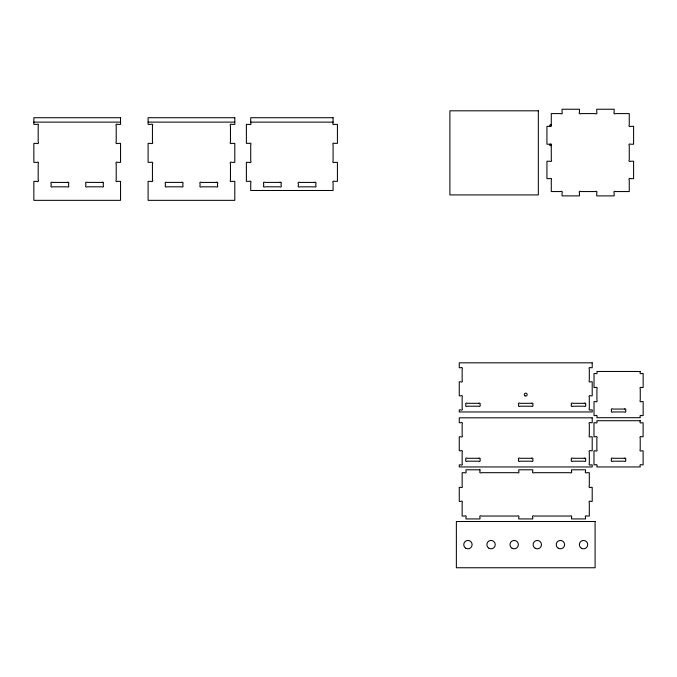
<?xml version="1.0" encoding="UTF-8"?>
<svg xmlns="http://www.w3.org/2000/svg" width="677" height="677" viewBox="0 0 677 677"><rect width="100%" height="100%" fill="white"/><g stroke="black" fill="none" stroke-linecap="round" stroke-linejoin="round"><path stroke-width="1.02" d="M33.85 122.114L120.548 122.114M148.102 122.114L234.801 122.114M250.718 122.114L333.092 122.114M550.088 126.328L546.94 126.328L546.94 144.218L550.088 144.218M551.281 125.059L551.281 113.584L560.784 113.584A0.863 0.863 0 0 0 562.028 113.634A0.863 0.863 0 0 0 562.045 112.39L562.045 109.242L579.461 109.242L579.461 112.39A0.863 0.863 0 0 0 579.487 113.634A0.863 0.863 0 0 0 580.722 113.584L595.464 113.584A0.863 0.863 0 0 0 596.708 113.634A0.863 0.863 0 0 0 596.733 112.39L596.733 109.242L614.149 109.242L614.149 112.39A0.863 0.863 0 0 0 614.166 113.634A0.863 0.863 0 0 0 615.41 113.584L629.255 113.584L629.255 125.059A0.863 0.863 0 0 0 629.195 126.303A0.863 0.863 0 0 0 630.439 126.328L633.587 126.328L633.587 144.218L630.439 144.218A0.863 0.863 0 0 0 629.195 144.235A0.863 0.863 0 0 0 629.255 145.479L629.255 159.967A0.863 0.863 0 0 0 629.195 161.211A0.863 0.863 0 0 0 630.439 161.228L633.587 161.228L633.587 178.643L630.439 178.643A0.863 0.863 0 0 0 629.195 178.66A0.863 0.863 0 0 0 629.255 179.904L629.255 191.557L615.41 191.557A0.863 0.863 0 0 0 614.166 191.498A0.863 0.863 0 0 0 614.149 192.742L614.149 195.89L596.733 195.89L596.733 192.742A0.863 0.863 0 0 0 596.708 191.498A0.863 0.863 0 0 0 595.464 191.557L580.722 191.557A0.863 0.863 0 0 0 579.487 191.498A0.863 0.863 0 0 0 579.461 192.742L579.461 195.89L562.045 195.89L562.045 192.742A0.863 0.863 0 0 0 562.028 191.498A0.863 0.863 0 0 0 560.784 191.557L551.281 191.557L551.281 179.904A0.863 0.863 0 0 0 551.332 178.66A0.863 0.863 0 0 0 550.088 178.643L546.94 178.643L546.94 161.228L550.088 161.228A0.863 0.863 0 0 0 551.332 161.211A0.863 0.863 0 0 0 551.281 159.967L551.281 145.479M538.325 110.816L449.892 110.816L449.892 194.917L538.325 194.917L538.325 110.816M120.548 117.722L33.85 117.722L33.85 124.382L36.998 124.382A0.863 0.863 0 0 1 38.242 124.399A0.863 0.863 0 0 1 38.183 125.643L38.183 142.111A0.863 0.863 0 0 1 38.242 143.355A0.863 0.863 0 0 1 36.998 143.372L33.85 143.372L33.85 162.362L36.998 162.362A0.863 0.863 0 0 1 38.242 162.378A0.863 0.863 0 0 1 38.183 163.622L38.183 180.09A0.863 0.863 0 0 1 38.242 181.334A0.863 0.863 0 0 1 36.998 181.351L33.85 181.351L33.85 200.341L120.548 200.341L120.548 181.351L117.409 181.351A0.863 0.863 0 0 1 116.165 181.334A0.863 0.863 0 0 1 116.216 180.09L116.216 163.622A0.863 0.863 0 0 1 116.165 162.378A0.863 0.863 0 0 1 117.409 162.362L120.548 162.362L120.548 143.372L117.409 143.372A0.863 0.863 0 0 1 116.165 143.355A0.863 0.863 0 0 1 116.216 142.111L116.216 125.643A0.863 0.863 0 0 1 116.165 124.399A0.863 0.863 0 0 1 117.409 124.382L120.548 124.382L120.548 117.722M234.801 117.722L148.102 117.722L148.102 124.382L151.242 124.382A0.863 0.863 0 0 1 152.486 124.399A0.863 0.863 0 0 1 152.435 125.643L152.435 142.111A0.863 0.863 0 0 1 152.486 143.355A0.863 0.863 0 0 1 151.242 143.372L148.102 143.372L148.102 162.362L151.242 162.362A0.863 0.863 0 0 1 152.486 162.378A0.863 0.863 0 0 1 152.435 163.622L152.435 180.09A0.863 0.863 0 0 1 152.486 181.334A0.863 0.863 0 0 1 151.242 181.351L148.102 181.351L148.102 200.341L234.801 200.341L234.801 181.351L231.652 181.351A0.863 0.863 0 0 1 230.408 181.334A0.863 0.863 0 0 1 230.468 180.09L230.468 163.622A0.863 0.863 0 0 1 230.408 162.378A0.863 0.863 0 0 1 231.652 162.362L234.801 162.362L234.801 143.372L231.652 143.372A0.863 0.863 0 0 1 230.408 143.355A0.863 0.863 0 0 1 230.468 142.111L230.468 125.643A0.863 0.863 0 0 1 230.408 124.399A0.863 0.863 0 0 1 231.652 124.382L234.801 124.382L234.801 117.722M333.092 117.722L250.718 117.722L250.718 123.121A0.863 0.863 0 0 1 250.778 124.356A0.863 0.863 0 0 1 249.534 124.382L246.386 124.382L246.386 143.372L249.534 143.372A0.863 0.863 0 0 1 250.778 143.389A0.863 0.863 0 0 1 250.718 144.633L250.718 161.101A0.863 0.863 0 0 1 250.778 162.345A0.863 0.863 0 0 1 249.534 162.362L246.386 162.362L246.386 181.351L249.534 181.351A0.863 0.863 0 0 1 250.778 181.368A0.863 0.863 0 0 1 250.718 182.612L250.718 190.482L333.092 190.482L333.092 182.612A0.863 0.863 0 0 1 333.033 181.368A0.863 0.863 0 0 1 334.277 181.351L337.425 181.351L337.425 162.362L334.277 162.362A0.863 0.863 0 0 1 333.033 162.345A0.863 0.863 0 0 1 333.092 161.101L333.092 144.633A0.863 0.863 0 0 1 333.033 143.389A0.863 0.863 0 0 1 334.277 143.372L337.425 143.372L337.425 124.382L334.277 124.382A0.863 0.863 0 0 1 333.033 124.356A0.863 0.863 0 0 1 333.092 123.121L333.092 117.722M102.024 182.409L87.062 182.409A0.863 0.863 0 0 0 85.835 182.409A0.863 0.863 0 0 0 85.835 183.636L85.835 185.574A0.863 0.863 0 0 0 85.835 186.801A0.863 0.863 0 0 0 87.062 186.801L102.024 186.801A0.863 0.863 0 0 0 103.251 186.801A0.863 0.863 0 0 0 103.251 185.574L103.251 183.636A0.863 0.863 0 0 0 103.251 182.409A0.863 0.863 0 0 0 102.024 182.409M181.588 182.409L166.627 182.409A0.863 0.863 0 0 0 165.4 182.409A0.863 0.863 0 0 0 165.4 183.636L165.4 185.574A0.863 0.863 0 0 0 165.4 186.801A0.863 0.863 0 0 0 166.627 186.801L181.588 186.801A0.863 0.863 0 0 0 182.815 186.801A0.863 0.863 0 0 0 182.815 185.574L182.815 183.636A0.863 0.863 0 0 0 182.815 182.409A0.863 0.863 0 0 0 181.588 182.409M279.88 182.409L264.919 182.409A0.863 0.863 0 0 0 263.692 182.409A0.863 0.863 0 0 0 263.692 183.636L263.692 185.574A0.863 0.863 0 0 0 263.692 186.801A0.863 0.863 0 0 0 264.919 186.801L279.88 186.801A0.863 0.863 0 0 0 281.107 186.801A0.863 0.863 0 0 0 281.107 185.574L281.107 183.636A0.863 0.863 0 0 0 281.107 182.409A0.863 0.863 0 0 0 279.88 182.409M67.345 182.426L52.383 182.426A0.863 0.863 0 0 0 51.156 182.426A0.863 0.863 0 0 0 51.156 183.653L51.156 185.6A0.863 0.863 0 0 0 51.156 186.827A0.863 0.863 0 0 0 52.383 186.827L67.345 186.827A0.863 0.863 0 0 0 68.572 186.827A0.863 0.863 0 0 0 68.572 185.6L68.572 183.653A0.863 0.863 0 0 0 68.572 182.426A0.863 0.863 0 0 0 67.345 182.426M216.276 182.426L201.306 182.426A0.863 0.863 0 0 0 200.079 182.426A0.863 0.863 0 0 0 200.079 183.653L200.079 185.6A0.863 0.863 0 0 0 200.079 186.827A0.863 0.863 0 0 0 201.306 186.827L216.276 186.827A0.863 0.863 0 0 0 217.495 186.827A0.863 0.863 0 0 0 217.495 185.6L217.495 183.653A0.863 0.863 0 0 0 217.495 182.426A0.863 0.863 0 0 0 216.276 182.426M314.56 182.426L299.598 182.426A0.863 0.863 0 0 0 298.371 182.426A0.863 0.863 0 0 0 298.371 183.653L298.371 185.6A0.863 0.863 0 0 0 298.371 186.827A0.863 0.863 0 0 0 299.598 186.827L314.56 186.827A0.863 0.863 0 0 0 315.787 186.827A0.863 0.863 0 0 0 315.787 185.6L315.787 183.653A0.863 0.863 0 0 0 315.787 182.426A0.863 0.863 0 0 0 314.56 182.426M592.206 362.83L459.26 362.83L459.26 367.746L460.919 367.746A0.863 0.863 0 0 1 462.146 367.746A0.863 0.863 0 0 1 462.146 368.973L462.146 380.559A0.863 0.863 0 0 1 462.146 381.786A0.863 0.863 0 0 1 460.919 381.786L459.26 381.786L459.26 395.833L460.919 395.833A0.863 0.863 0 0 1 462.146 395.833A0.863 0.863 0 0 1 462.146 397.06L462.146 408.646A0.863 0.863 0 0 1 462.146 409.873A0.863 0.863 0 0 1 460.919 409.873L459.26 409.873L459.26 411.963L592.206 411.963L592.206 409.873L590.539 409.873A0.863 0.863 0 0 1 589.312 409.873A0.863 0.863 0 0 1 589.312 408.646L589.312 397.06A0.863 0.863 0 0 1 589.312 395.833A0.863 0.863 0 0 1 590.539 395.833L592.206 395.833L592.206 381.786L590.539 381.786A0.863 0.863 0 0 1 589.312 381.786A0.863 0.863 0 0 1 589.312 380.559L589.312 368.973A0.863 0.863 0 0 1 589.312 367.746A0.863 0.863 0 0 1 590.539 367.746L592.206 367.746L592.206 362.83M640.256 371.47L596.911 371.47L596.911 372.265A0.863 0.863 0 0 1 596.911 373.492A0.863 0.863 0 0 1 595.684 373.492L594.017 373.492L594.017 387.54L595.684 387.54A0.863 0.863 0 0 1 596.911 387.54A0.863 0.863 0 0 1 596.911 388.767L596.911 400.352A0.863 0.863 0 0 1 596.911 401.579A0.863 0.863 0 0 1 595.684 401.579L594.017 401.579L594.017 415.619L595.684 415.619A0.863 0.863 0 0 1 596.911 415.619A0.863 0.863 0 0 1 596.911 416.846L596.911 417.709L640.256 417.709L640.256 416.846A0.863 0.863 0 0 1 640.256 415.619A0.863 0.863 0 0 1 641.483 415.619L643.15 415.619L643.15 401.579L641.483 401.579A0.863 0.863 0 0 1 640.256 401.579A0.863 0.863 0 0 1 640.256 400.352L640.256 388.767A0.863 0.863 0 0 1 640.256 387.54A0.863 0.863 0 0 1 641.483 387.54L643.15 387.54L643.15 373.492L641.483 373.492A0.863 0.863 0 0 1 640.256 373.492A0.863 0.863 0 0 1 640.256 372.265L640.256 371.47M478.741 403.314L467.181 403.314A0.863 0.863 0 0 0 465.937 403.255A0.863 0.863 0 0 0 465.92 404.499L465.92 405.015A0.863 0.863 0 0 0 465.937 406.259A0.863 0.863 0 0 0 467.181 406.2L478.741 406.2A0.863 0.863 0 0 0 479.968 406.2A0.863 0.863 0 0 0 479.968 404.973L479.968 404.541A0.863 0.863 0 0 0 479.968 403.314A0.863 0.863 0 0 0 478.741 403.314M531.504 403.314L519.953 403.314A0.863 0.863 0 0 0 518.709 403.255A0.863 0.863 0 0 0 518.692 404.499L518.692 405.015A0.863 0.863 0 0 0 518.709 406.259A0.863 0.863 0 0 0 519.953 406.2L531.504 406.2A0.863 0.863 0 0 0 532.731 406.2A0.863 0.863 0 0 0 532.731 404.973L532.731 404.541A0.863 0.863 0 0 0 532.731 403.314A0.863 0.863 0 0 0 531.504 403.314M584.276 403.314L572.725 403.314A0.863 0.863 0 0 0 571.481 403.255A0.863 0.863 0 0 0 571.464 404.499L571.464 405.015A0.863 0.863 0 0 0 571.481 406.259A0.863 0.863 0 0 0 572.725 406.2L584.276 406.2A0.863 0.863 0 0 0 585.503 406.2A0.863 0.863 0 0 0 585.503 404.973L585.503 404.541A0.863 0.863 0 0 0 585.503 403.314A0.863 0.863 0 0 0 584.276 403.314M624.363 409.06L612.803 409.06A0.863 0.863 0 0 0 611.568 409.001A0.863 0.863 0 0 0 611.543 410.245L611.543 410.761A0.863 0.863 0 0 0 611.568 412.005A0.863 0.863 0 0 0 612.803 411.954L624.363 411.954A0.863 0.863 0 0 0 625.59 411.954A0.863 0.863 0 0 0 625.59 410.727L625.59 410.287A0.863 0.863 0 0 0 625.59 409.06A0.863 0.863 0 0 0 624.363 409.06M592.206 417.819L459.26 417.819L459.26 422.736L460.919 422.736A0.863 0.863 0 0 1 462.146 422.736A0.863 0.863 0 0 1 462.146 423.963L462.146 435.548A0.863 0.863 0 0 1 462.146 436.775A0.863 0.863 0 0 1 460.919 436.775L459.26 436.775L459.26 450.814L460.919 450.814A0.863 0.863 0 0 1 462.146 450.814A0.863 0.863 0 0 1 462.146 452.041L462.146 463.635A0.863 0.863 0 0 1 462.146 464.862A0.863 0.863 0 0 1 460.919 464.862L459.26 464.862L459.26 466.952L592.206 466.952L592.206 464.862L590.539 464.862A0.863 0.863 0 0 1 589.312 464.862A0.863 0.863 0 0 1 589.312 463.635L589.312 452.041A0.863 0.863 0 0 1 589.312 450.814A0.863 0.863 0 0 1 590.539 450.814L592.206 450.814L592.206 436.775L590.539 436.775A0.863 0.863 0 0 1 589.312 436.775A0.863 0.863 0 0 1 589.312 435.548L589.312 423.963A0.863 0.863 0 0 1 589.312 422.736A0.863 0.863 0 0 1 590.539 422.736L592.206 422.736L592.206 417.819M640.214 420.713L596.86 420.713L596.86 421.509A0.863 0.863 0 0 1 596.86 422.736A0.863 0.863 0 0 1 595.642 422.736L593.974 422.736L593.974 436.775L595.642 436.775A0.863 0.863 0 0 1 596.86 436.775A0.863 0.863 0 0 1 596.86 438.002L596.86 449.596A0.863 0.863 0 0 1 596.86 450.814A0.863 0.863 0 0 1 595.642 450.814L593.974 450.814L593.974 464.862L595.642 464.862A0.863 0.863 0 0 1 596.86 464.862A0.863 0.863 0 0 1 596.86 466.089L596.86 466.952L640.214 466.952L640.214 466.089A0.863 0.863 0 0 1 640.214 464.862A0.863 0.863 0 0 1 641.441 464.862L643.108 464.862L643.108 450.814L641.441 450.814A0.863 0.863 0 0 1 640.214 450.814A0.863 0.863 0 0 1 640.214 449.596L640.214 438.002A0.863 0.863 0 0 1 640.214 436.775A0.863 0.863 0 0 1 641.441 436.775L643.108 436.775L643.108 422.736L641.441 422.736A0.863 0.863 0 0 1 640.214 422.736A0.863 0.863 0 0 1 640.214 421.509L640.214 420.713M478.741 458.295L467.181 458.295A0.863 0.863 0 0 0 465.937 458.244A0.863 0.863 0 0 0 465.92 459.488L465.92 459.996A0.863 0.863 0 0 0 465.937 461.249A0.863 0.863 0 0 0 467.181 461.189L478.741 461.189A0.863 0.863 0 0 0 479.968 461.189A0.863 0.863 0 0 0 479.968 459.962L479.968 459.522A0.863 0.863 0 0 0 479.968 458.295A0.863 0.863 0 0 0 478.741 458.295M531.504 458.295L519.953 458.295A0.863 0.863 0 0 0 518.709 458.244A0.863 0.863 0 0 0 518.692 459.488L518.692 459.996A0.863 0.863 0 0 0 518.709 461.249A0.863 0.863 0 0 0 519.953 461.189L531.504 461.189A0.863 0.863 0 0 0 532.731 461.189A0.863 0.863 0 0 0 532.731 459.962L532.731 459.522A0.863 0.863 0 0 0 532.731 458.295A0.863 0.863 0 0 0 531.504 458.295M584.276 458.295L572.725 458.295A0.863 0.863 0 0 0 571.481 458.244A0.863 0.863 0 0 0 571.464 459.488L571.464 459.996A0.863 0.863 0 0 0 571.481 461.249A0.863 0.863 0 0 0 572.725 461.189L584.276 461.189A0.863 0.863 0 0 0 585.503 461.189A0.863 0.863 0 0 0 585.503 459.962L585.503 459.522A0.863 0.863 0 0 0 585.503 458.295A0.863 0.863 0 0 0 584.276 458.295M624.312 458.295L612.761 458.295A0.863 0.863 0 0 0 611.517 458.244A0.863 0.863 0 0 0 611.5 459.488L611.5 459.996A0.863 0.863 0 0 0 611.517 461.249A0.863 0.863 0 0 0 612.761 461.189L624.312 461.189A0.863 0.863 0 0 0 625.54 461.189A0.863 0.863 0 0 0 625.54 459.962L625.54 459.522A0.863 0.863 0 0 0 625.54 458.295A0.863 0.863 0 0 0 624.312 458.295M480.001 469.796L465.954 469.796L465.954 471.463A0.863 0.863 0 0 1 465.954 472.69A0.863 0.863 0 0 1 464.735 472.69L462.146 472.69L462.146 486.12A0.863 0.863 0 0 1 462.146 487.338A0.863 0.863 0 0 1 460.919 487.338L459.26 487.338L459.26 501.386L460.919 501.386A0.863 0.863 0 0 1 462.146 501.386A0.863 0.863 0 0 1 462.146 502.613L462.146 516.043L464.735 516.043A0.863 0.863 0 0 1 465.954 516.043A0.863 0.863 0 0 1 465.954 517.262L465.954 518.929L480.001 518.929L480.001 517.262A0.863 0.863 0 0 1 480.001 516.043A0.863 0.863 0 0 1 481.229 516.043L517.499 516.043A0.863 0.863 0 0 1 518.726 516.043A0.863 0.863 0 0 1 518.726 517.262L518.726 518.929L532.765 518.929L532.765 517.262A0.863 0.863 0 0 1 532.765 516.043A0.863 0.863 0 0 1 533.992 516.043L570.271 516.043A0.863 0.863 0 0 1 571.498 516.043A0.863 0.863 0 0 1 571.498 517.262L571.498 518.929L585.537 518.929L585.537 517.262A0.863 0.863 0 0 1 585.537 516.043A0.863 0.863 0 0 1 586.764 516.043L589.312 516.043L589.312 502.613A0.863 0.863 0 0 1 589.312 501.386A0.863 0.863 0 0 1 590.539 501.386L592.206 501.386L592.206 487.338L590.539 487.338A0.863 0.863 0 0 1 589.312 487.338A0.863 0.863 0 0 1 589.312 486.12L589.312 472.69L586.764 472.69A0.863 0.863 0 0 1 585.537 472.69A0.863 0.863 0 0 1 585.537 471.463L585.537 469.796L571.498 469.796L571.498 471.463A0.863 0.863 0 0 1 571.498 472.69A0.863 0.863 0 0 1 570.271 472.69L533.992 472.69A0.863 0.863 0 0 1 532.765 472.69A0.863 0.863 0 0 1 532.765 471.463L532.765 469.796L518.726 469.796L518.726 471.463A0.863 0.863 0 0 1 518.726 472.69A0.863 0.863 0 0 1 517.499 472.69L481.229 472.69A0.863 0.863 0 0 1 480.001 472.69A0.863 0.863 0 0 1 480.001 471.463L480.001 469.796M595.091 521.518L456.366 521.518L456.366 567.758L595.091 567.758L595.091 521.518M525.005 395.833A1.447 1.447 0 0 0 527.171 394.581A1.447 1.447 0 0 0 525.005 393.337A1.447 1.447 0 0 0 525.005 395.833M581.433 548.26A4.189 4.189 0 0 0 587.721 544.638A4.189 4.189 0 0 0 581.433 541.008A4.189 4.189 0 0 0 581.433 548.26M558.313 548.26A4.189 4.189 0 0 0 564.601 544.638A4.189 4.189 0 0 0 558.313 541.008A4.189 4.189 0 0 0 558.313 548.26M535.194 548.26A4.189 4.189 0 0 0 541.482 544.638A4.189 4.189 0 0 0 535.194 541.008A4.189 4.189 0 0 0 535.194 548.26M512.074 548.26A4.189 4.189 0 0 0 518.362 544.638A4.189 4.189 0 0 0 512.074 541.008A4.189 4.189 0 0 0 512.074 548.26M488.955 548.26A4.189 4.189 0 0 0 495.242 544.638A4.189 4.189 0 0 0 488.955 541.008A4.189 4.189 0 0 0 488.955 548.26M465.835 548.26A4.189 4.189 0 0 0 472.123 544.638A4.189 4.189 0 0 0 465.835 541.008A4.189 4.189 0 0 0 465.835 548.26M550.215 145.547A0.863 0.863 0 0 0 551.569 144.895A0.863 0.863 0 0 0 550.325 144.049A0.863 0.863 0 0 0 550.215 145.547M550.266 126.277A0.863 0.863 0 0 0 551.569 125.524A0.863 0.863 0 0 0 550.266 124.78A0.863 0.863 0 0 0 550.266 126.277"/></g></svg>
